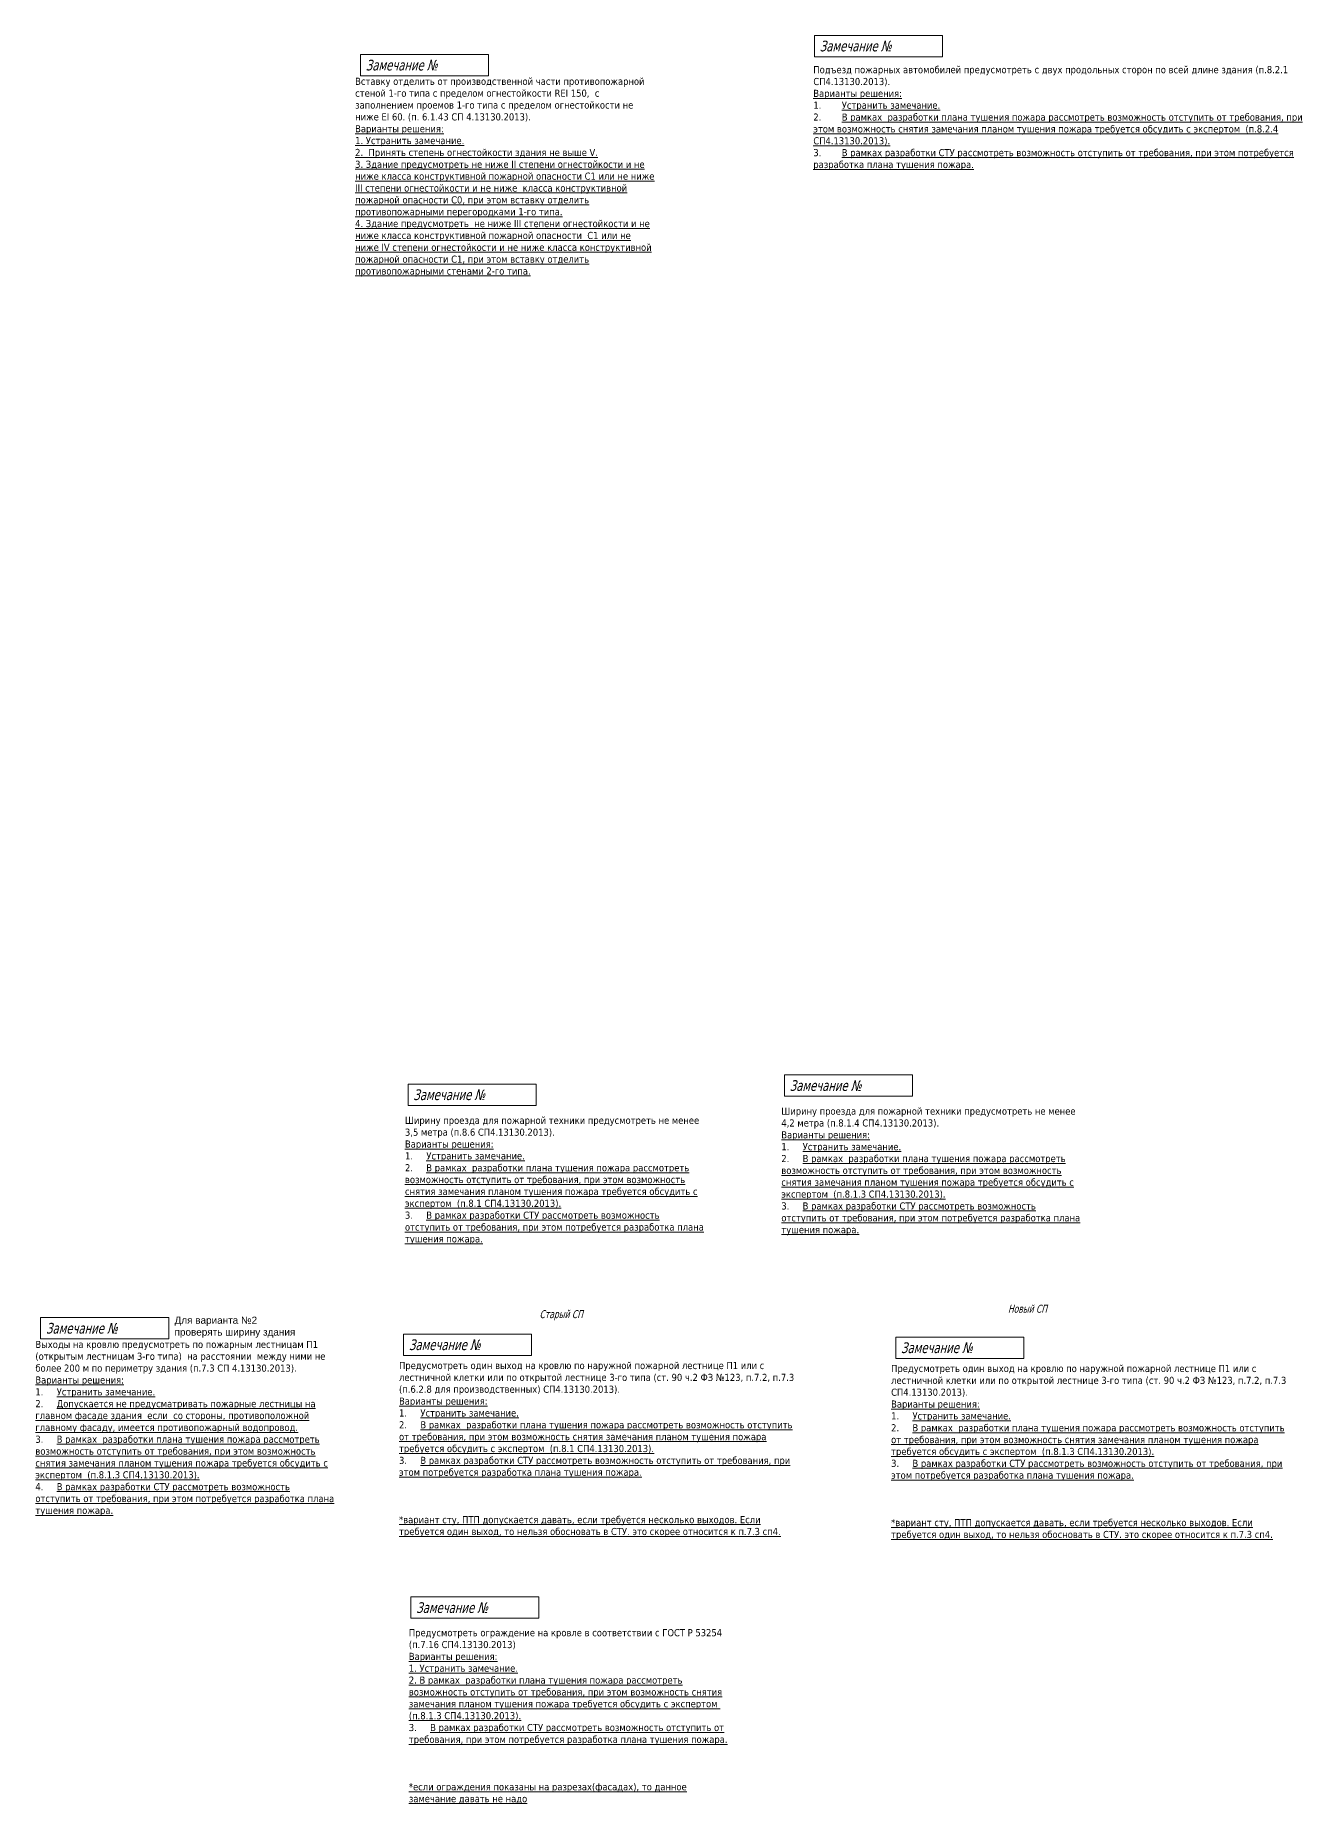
# Model space of a CAD drawing. Header units: millimetres. Extents: x -204396 to 1997851, y -2958255 to 237418.
# Drawn here: x 334893 to 441805, y -526867 to -377689 of the extents above; entities that cross this region are included whole.
import ezdxf

# ---------------------------------------------------------------- set-up
doc = ezdxf.new("R2010")
doc.units = ezdxf.units.MM
doc.layers.add('экспертиза', color=1, linetype='Continuous', lineweight=0)
doc.styles.get("Standard").update_dxf_attribs({"font": 'arial.ttf'})
doc.styles.add('ЭКСПЕРТИЗА', font='tahoma.ttf')

msp = doc.modelspace()

# ---------------------------------------------------------------- linework, layer by layer
at = {"layer": 'экспертиза', "lineweight": 0}
for points in [[(400616, -377689), (411416, -377689), (411416, -379489), (400616, -379489), (400616, -377689)], [(362316, -379300), (373116, -379300), (373116, -381100), (362316, -381100), (362316, -379300)], [(398083, -465385), (408883, -465385), (408883, -467185), (398083, -467185), (398083, -465385)], [(366330, -466162), (377130, -466162), (377130, -467962), (366330, -467962), (366330, -466162)], [(335339, -485860), (346139, -485860), (346139, -487660), (335339, -487660), (335339, -485860)], [(365957, -487254), (376757, -487254), (376757, -489054), (365957, -489054), (365957, -487254)], [(407472, -487505), (418272, -487505), (418272, -489305), (407472, -489305), (407472, -487505)], [(366573, -509429), (377373, -509429), (377373, -511229), (366573, -511229), (366573, -509429)]]:
    msp.add_lwpolyline(points, dxfattribs=at)

# ---------------------------------------------------------------- texts
at = {"layer": 'экспертиза', "lineweight": 0, "style": 'ЭКСПЕРТИЗА', "oblique": 14.99998, "width": 0.8}
for p in [(401066, -379039), (362766, -380650), (366780, -467512), (398533, -466735), (335789, -487210), (366407, -488604), (407922, -488855), (367023, -510779)]:
    msp.add_text('Замечание №', height=900, dxfattribs=at).set_placement(p)
at = {"layer": 'экспертиза', "color": 2, "lineweight": 0, "style": 'ЭКСПЕРТИЗА', "oblique": 14.99998, "width": 0.8}
for s, p in [('Новый СП', (416948, -485451)), ('Старый СП', (377428, -485908))]:
    msp.add_text(s, height=675, dxfattribs=at).set_placement(p)
at = {"layer": 'экспертиза', "lineweight": 0, "ltscale": 100, "transparency": 33554687, "insert": (400525, -380282), "char_height": 600, "width": 43047.17, "attachment_point": 1, "style": 'ЭКСПЕРТИЗА'}
msp.add_mtext('Подъезд пожарных автомобилей предусмотреть с двух продольных сторон по всей длине здания (п.8.2.1 СП4.13130.2013).\\P{\\L\\C6;Варианты решения:\\P\\l1.^I\\LУстранить замечание.\\P\\l2.^I\\LВ рамках  разработки плана тушения пожара рассмотреть возможность отступить от требования, при этом возможность снятия замечания планом тушения пожара требуется обсудить с экспертом  (п.8.2.4 СП4.13130.2013).\\P\\l3.^I\\LВ рамках разработки СТУ рассмотреть возможность отступить от требования, при этом потребуется разработка плана тушения пожара.}', dxfattribs=at)
at = {"layer": 'экспертиза', "lineweight": 0, "ltscale": 100, "char_height": 600, "width": 25338.67, "attachment_point": 1, "style": 'ЭКСПЕРТИЗА'}
for s, insert in [('\\pt1200;Вставку отделить от производственной части противопожарной стеной 1-го типа с пределом огнестойкости REI 150,  с заполнением проемов 1-го типа с пределом огнестойкости не ниже EI 60. (п. 6.1.43 СП 4.13130.2013).{\\L\\C6;\\PВарианты решения:\\P1. Устранить замечание.\\P2.  Принять степень огнестойкости здания не выше V.\\P3. Здание предусмотреть не ниже II степени огнестойкости и не ниже класса конструктивной пожарной опасности С1 или не ниже III степени огнестойкости и не ниже  класса конструктивной пожарной опасности С0, при этом вставку отделить противопожарными перегородками 1-го типа.\\P4. Здание предусмотреть  не ниже III степени огнестойкости и не ниже класса конструктивной пожарной опасности  С1 или не ниже IV степени огнестойкости и не ниже класса конструктивной пожарной опасности С1, при этом вставку отделить противопожарными стенами 2-го типа.}', (361870, -381265)), ('Ширину проезда для пожарной техники предусмотреть не менее 4,2 метра (п.8.1.4 СП4.13130.2013).\\P{\\L\\C6;Варианты решения:\\P\\pt1800;\\l1.^I\\LУстранить замечание.\\P\\l2.^I\\LВ рамках  разработки плана тушения пожара рассмотреть возможность отступить от требования, при этом возможность снятия замечания планом тушения пожара требуется обсудить с экспертом  (п.8.1.3 СП4.13130.2013).\\P\\l3.^I\\LВ рамках разработки СТУ рассмотреть возможность отступить от требования, при этом потребуется разработка плана тушения пожара.}', (397826, -468143)), ('Ширину проезда для пожарной техники предусмотреть не менее 3,5 метра (п.8.6 СП4.13130.2013).\\P{\\L\\C6;Варианты решения:\\P\\pt1800;\\l1.^I\\LУстранить замечание.\\P\\l2.^I\\LВ рамках  разработки плана тушения пожара рассмотреть возможность отступить от требования, при этом возможность снятия замечания планом тушения пожара требуется обсудить с экспертом  (п.8.1 СП4.13130.2013).\\P\\l3.^I\\LВ рамках разработки СТУ рассмотреть возможность отступить от требования, при этом потребуется разработка плана тушения пожара.}', (366074, -468920)), ('Выходы на кровлю предусмотреть по пожарным лестницам {\\C2;П1 \\C1;(открытым лестницам 3-го типа)\\C2; } на расстоянии  между ними не более 200 м по периметру здания (п.7.3 СП 4.13130.2013).{\\H0.91667x;\\C0;\\P\\pt1200;\\H1.0909x;\\L\\C6;Варианты решения:\\P\\pt1800;\\l1.^I\\LУстранить замечание. \\P\\l\\C2;2.^I\\LДопускается не предусматривать пожарные лестницы на главном фасаде здания  если  со стороны, противоположной главному фасаду, имеется противопожарный\\~водопровод.\\P\\l\\C6;3.^I\\LВ рамках  разработки плана тушения пожара рассмотреть возможность отступить от требования, при этом возможность снятия замечания планом тушения пожара требуется обсудить с экспертом  (п.8.1.3 СП4.13130.2013).\\P\\l4.^I\\LВ рамках разработки СТУ рассмотреть возможность отступить от требования, при этом потребуется разработка плана тушения пожара.}', (334893, -487824))]:
    msp.add_mtext(s, dxfattribs=dict(at, insert=insert))
at = {"layer": 'экспертиза', "color": 2, "insert": (346637, -485781), "char_height": 600, "attachment_point": 1}
msp.add_mtext_dynamic_manual_height_columns('\\pt18000;Для варианта №2 проверять ширину здания', width=10274.35, gutter_width=12.5, heights=[0], dxfattribs=at)
at = {"layer": 'экспертиза', "color": 3, "lineweight": 0, "ltscale": 100, "char_height": 600, "width": 33739.3, "attachment_point": 1, "style": 'ЭКСПЕРТИЗА'}
for s, insert in [('{\\C256;Предусмотреть один выход на кровлю по наружной пожарной лестнице П1 или с лестничной клетки или по открытой лестнице 3-го типа (ст. 90 ч.2 ФЗ №123, п.7.2, п.7.3 \\C2;(п.6.2.8 для производственных)\\C256; СП4.13130.2013).\\P\\L\\C6;Варианты решения:\\P\\pt1800;\\l1.^I\\LУстранить замечание.\\P\\l2.^I\\LВ рамках  разработки плана тушения пожара рассмотреть возможность отступить от требования, при этом возможность снятия замечания планом тушения пожара требуется обсудить с экспертом  (п.8.1 СП4.13130.2013).\\P\\l3.^I\\LВ рамках разработки СТУ рассмотреть возможность отступить от требования, при этом потребуется разработка плана тушения пожара.\\C2;\\P\\ptz;\\P\\P\\P*вариант сту, ПТП допускается давать, если требуется несколько выходов. Если требуется один выход, то нельзя обосновать в СТУ. это скорее относится к п.7.3 сп4.}', (365573, -489606)), ('{\\C256;Предусмотреть один выход на кровлю по наружной пожарной лестнице П1 или с лестничной клетки или по открытой лестнице 3-го типа (ст. 90 ч.2 ФЗ №123, п.7.2, п.7.3  СП4.13130.2013).\\P\\L\\C6;Варианты решения:\\P\\pt1800;\\l1.^I\\LУстранить замечание.\\P\\l2.^I\\LВ рамках  разработки плана тушения пожара рассмотреть возможность отступить от требования, при этом возможность снятия замечания планом тушения пожара требуется обсудить с экспертом  (п.8.1.3 СП4.13130.2013).\\P\\l3.^I\\LВ рамках разработки СТУ рассмотреть возможность отступить от требования, при этом потребуется разработка плана тушения пожара.\\C2;\\P\\ptz;\\P\\P\\P*вариант сту, ПТП допускается давать, если требуется несколько выходов. Если требуется один выход, то нельзя обосновать в СТУ. это скорее относится к п.7.3 сп4.}', (407088, -489856))]:
    msp.add_mtext(s, dxfattribs=dict(at, insert=insert))
at = {"layer": 'экспертиза', "lineweight": 0, "transparency": 33554687, "insert": (366401, -512144), "char_height": 600, "width": 27214.38, "attachment_point": 1, "style": 'ЭКСПЕРТИЗА'}
msp.add_mtext('Предусмотреть ограждение на кровле в соответствии с ГОСТ Р 53254 (п.7.16 СП4.13130.2013)\\P{\\L\\C6;Варианты решения: \\P1. Устранить замечание.\\P2. В рамках  разработки плана тушения пожара рассмотреть возможность отступить от требования, при этом возможность снятия замечания планом тушения пожара требуется обсудить с экспертом  (п.8.1.3 СП4.13130.2013).\\P\\pt1800;\\l3.^I\\LВ рамках разработки СТУ рассмотреть возможность отступить от требования, при этом потребуется разработка плана тушения пожара.\\P\\ptz;\\P\\P\\P\\C2;*если ограждения показаны на разрезах(фасадах), то данное замечание давать не надо}', dxfattribs=at)

doc.saveas('drawing.dxf')
